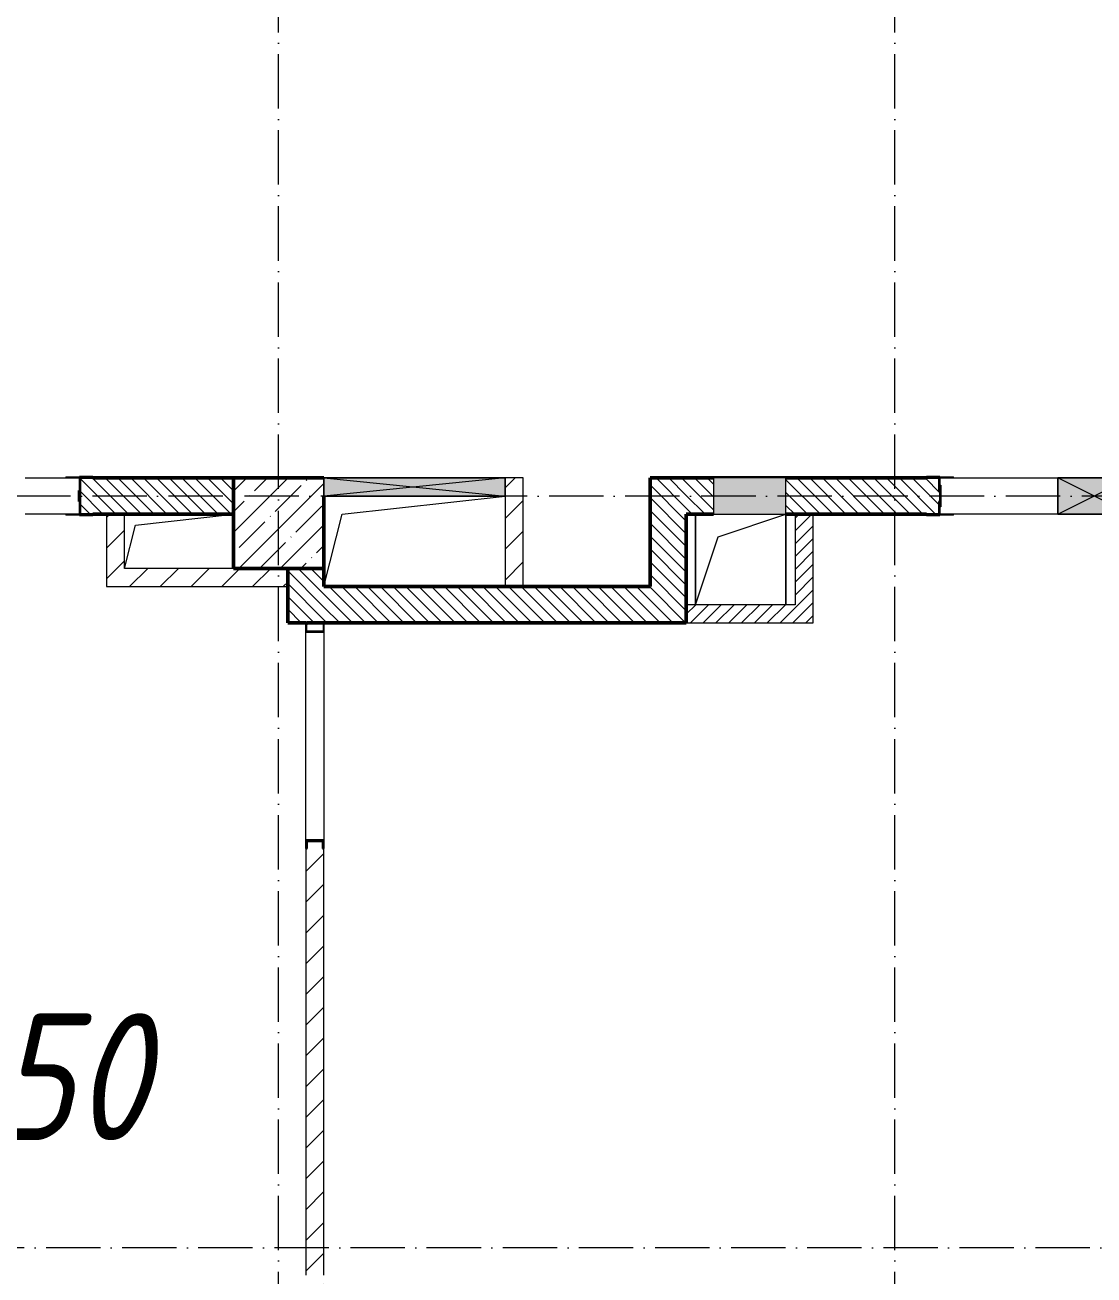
# Model space of a CAD drawing. Header units: millimetres. Extents: x -136833 to 49383, y -8033 to 344618.
# Drawn here: x -112784 to -106884, y 247478 to 254378 of the extents above; entities that cross this region are included whole.
import ezdxf

# ---------------------------------------------------------------- set-up
doc = ezdxf.new("R2010")
doc.units = ezdxf.units.MM
doc.linetypes.add('50_200_ШТРИХ_1Т_ш5_п1_п1_', pattern=[700, 500, -100, 0, -100])
for name, color, linetype, lineweight in [('A-DETL-GENF-OTLN', 7, 'Continuous', 9), ('A-FLOR-____-OTLN', 7, 'Continuous', 9), ('A-GENM-____-MCUT', 7, 'Continuous', 25), ('A-GENM-____-OTLN', 7, 'Continuous', 9), ('A-GENM-____-OTLN-1', 7, 'Continuous', 25), ('A-GLAZ-____-OTLN', 7, 'Continuous', 9), ('A-WALL-____-MCUT-2', 7, 'Continuous', 50), ('A-WALL-____-PATT-1', 7, 'Continuous', 9), ('A-WALL-FNSH-MCUT-1', 7, 'Continuous', 9), ('I-WALL-____-OTLN', 7, 'Continuous', 9), ('S-COLS-____-MCUT', 7, 'Continuous', 50), ('S-COLS-____-OTLN', 7, 'Continuous', 9), ('S-GRID-____-OTLN-1', 7, '50_200_ШТРИХ_1Т_ш5_п1_п1_', 9), ('Марки помещений', 7, 'Continuous', 9)]:
    doc.layers.add(name, color=color, linetype=linetype, lineweight=lineweight)
doc.layers.add('A-GLAZ-____-OTLN-1', color=7, linetype='Continuous', lineweight=9, true_color=0xc0c0c0)
doc.styles.add('ISOCPEUR_I_3', font='isocpeui.ttf', dxfattribs={"width": 0.85, "height": 2.2})
pattern_1 = [(45, (-131434.41, 245796.49), (-84.8528, 84.8528), [])]
pattern_2 = [(135, (-131434.413, 245796.486), (-35.35534, -35.35534), [])]
pattern_3 = [(45, (-131434.413, 245796.486), (-35.35534, 35.35534), [])]

# ---------------------------------------------------------------- blocks, each defined once
blk = doc.blocks.new('BSC_Колонна _Прямоугольная - 500х500-V72-АР1_План отверстий 2 этажа в осях 1-64_А-ГГ')
at = {"layer": 'S-COLS-____-OTLN'}
h = blk.add_hatch(dxfattribs=at)
h.set_pattern_fill('FP_101', color=256, style=0, pattern_type=2)
h.set_pattern_definition([(45, (-20050, -5831.04), (-114.0493, 114.0493), []), (45, (-19935.95, -5831.04), (-114.0493, 114.0493), [201.613, -40.323, 3.353, -36.97])])
h.paths.add_polyline_path([(-250, -250), (250, -250), (250, 250), (-250, 250), (-250, 150)], flags=0)
at = {"layer": 'S-COLS-____-MCUT'}
for p, q in [((250, 250), (-250, 250)), ((-250, 250), (-250, -250)), ((250, -250), (250, 150)), ((-250, -250), (250, -250))]:
    blk.add_line(p, q, dxfattribs=at)
blk = doc.blocks.new('АР_Перемычка - АР_Перемычка-28448550-АР1_План отверстий 2 этажа в осях 1-64_А-ГГ')
at = {"layer": 'A-GENM-____-OTLN'}
blk.add_line((-350, -100), (-342, -100), dxfattribs=at)
blk = doc.blocks.new('154_Фахверк_СКБ_Швеллер - Тип_100_3550_1-28320239-АР1_План отверстий 2 этажа в осях 1-64_А-ГГ')
at = {"layer": 'A-GENM-____-MCUT'}
for p, q in [((175, 50), (125, 50)), ((125, 50), (125, -50)), ((128, 47), (175, 47)), ((128, -47), (128, 47)), ((175, 47), (175, 50)), ((125, -50), (175, -50)), ((175, -47), (128, -47)), ((175, -50), (175, -47))]:
    blk.add_line(p, q, dxfattribs=at)
blk = doc.blocks.new('154_Стойка_СКБ_Швеллер - СМ-2180_100-28318692-АР1_План отверстий 2 этажа в осях 1-64_А-ГГ')
at = {"layer": 'A-GENM-____-MCUT'}
for p, q in [((171, 50), (125, 50)), ((125, 50), (125, -50)), ((129.5, 42.4), (171, 42.4)), ((129.5, -42.4), (129.5, 42.4)), ((171, 42.4), (171, 50)), ((125, -50), (171, -50)), ((171, -42.4), (129.5, -42.4)), ((171, -50), (171, -42.4))]:
    blk.add_line(p, q, dxfattribs=at)
blk = doc.blocks.new('154_Стойка_СКБ_Уголок - СМ-2180_200-28268025-АР1_План отверстий 2 этажа в осях 1-64_А-ГГ')
at = {"layer": 'A-GENM-____-MCUT'}
for p, q in [((125, 156), (125, 81)), ((200, 156), (125, 156)), ((131, 81), (131, 150)), ((131, 150), (200, 150)), ((200, 150), (200, 156)), ((125, 81), (131, 81)), ((131, 19), (125, 19)), ((125, 19), (125, -56)), ((131, -50), (131, 19)), ((125, -56), (200, -56)), ((200, -50), (131, -50)), ((200, -56), (200, -50))]:
    blk.add_line(p, q, dxfattribs=at)
blk = doc.blocks.new('Стойка_Влож_Уголок_Опорный - Уголок-28213941-АР1_План отверстий 2 этажа в осях 1-64_А-ГГ')
at = {"layer": 'A-GENM-____-OTLN'}
for p, q in [((-212, -6), (-212, 0)), ((0, 0), (0, -6)), ((-212, -75), (-212, -6)), ((-212, -6), (-206, -6)), ((-6, -6), (0, -6)), ((0, -6), (0, -75)), ((-212, -75), (-206, -75)), ((-6, -75), (0, -75))]:
    blk.add_line(p, q, dxfattribs=at)
blk = doc.blocks.new('154_Стойка_СКБ_Уголок - СМ-2480_200-28346303-АР1_План отверстий 2 этажа в осях 1-64_А-ГГ')
at = {"layer": 'A-GENM-____-MCUT'}
for p, q in [((125, 156), (125, 81)), ((200, 156), (125, 156)), ((131, 81), (131, 150)), ((131, 150), (200, 150)), ((200, 150), (200, 156)), ((125, 81), (131, 81)), ((131, 19), (125, 19)), ((125, 19), (125, -56)), ((131, -50), (131, 19)), ((125, -56), (200, -56)), ((200, -50), (131, -50)), ((200, -56), (200, -50))]:
    blk.add_line(p, q, dxfattribs=at)
blk = doc.blocks.new('Стойка_Влож_Полоса боковая - Полоса-28213942-АР1_План отверстий 2 этажа в осях 1-64_А-ГГ')
at = {"layer": 'A-GENM-____-OTLN'}
for p, q in [((-5, 60), (0, 60)), ((-5, -60), (-5, 60)), ((0, 31), (0, -31)), ((0, -60), (-5, -60))]:
    blk.add_line(p, q, dxfattribs=at)
blk = doc.blocks.new('AR_Отверстие Ниша - Лючок-32403954-АР1_План отверстий 2 этажа в осях 1-64_А-ГГ')
at = {"layer": 'A-GLAZ-____-OTLN'}
blk.add_hatch(color=256, dxfattribs=at).paths.add_polyline_path([(-200, 100), (-200, -100), (200, -100), (200, 100)], flags=0)
for p, q in [((200, 100), (-200, 100)), ((-200, 100), (-200, -100)), ((200, -100), (200, 100)), ((-200, -100), (200, -100))]:
    blk.add_line(p, q, dxfattribs=at)
blk = doc.blocks.new('Л_Общий_Лючок - Лючок-29677405-АР1_План отверстий 2 этажа в осях 1-64_А-ГГ')
at = {"layer": 'A-GLAZ-____-OTLN-1'}
blk.add_hatch(color=256, dxfattribs=at).paths.add_polyline_path([(400, 0), (424, 0), (424, 6), (-24, 6), (-24, 0), (0, 0)], flags=0)
at = {"layer": 'A-GLAZ-____-OTLN'}
for p, q in [((424, 6), (-24, 6)), ((-24, 6), (-24, 0)), ((424, 6), (424, 0))]:
    blk.add_line(p, q, dxfattribs=at)
blk = doc.blocks.new('AR_Отверстие прямоугольное _в плите_ - AR_Отверстие прямоугольное _в плите_-30459293-АР1_План отверстий 2 этажа в осях 1-64_А-ГГ')
at = {"layer": 'A-GENM-____-OTLN'}
for p, q in [((-250, 250), (-250, -250)), ((-125, 125), (250, 250)), ((250, -250), (250, 250)), ((-250, -250), (-125, 125))]:
    blk.add_line(p, q, dxfattribs=at)
blk = doc.blocks.new('AR_Отверстие прямоугольное _в плите_ - AR_Отверстие прямоугольное _в плите_-30552555-АР1_План отверстий 2 этажа в осях 1-64_А-ГГ')
at = {"layer": 'A-GENM-____-OTLN'}
for p, q in [((-240, 90), (300, 150)), ((-300, -150), (-240, 90))]:
    blk.add_line(p, q, dxfattribs=at)
blk = doc.blocks.new('AR_Отверстие прямоугольное _в плите_ - AR_Отверстие прямоугольное _в плите_-30552705-АР1_План отверстий 2 этажа в осях 1-64_А-ГГ')
at = {"layer": 'A-GENM-____-OTLN'}
for p, q in [((-400, 150), (500, 250)), ((-500, -250), (-400, 150))]:
    blk.add_line(p, q, dxfattribs=at)
blk = doc.blocks.new('AR_Отверстие прямоугольное _в стене__БезПР - AR_Отверстие прямоугольное _в стене__БезПР-36428632-АР1_План отверстий 2 этажа в осях 1-64_А-ГГ')
at = {"layer": 'A-GLAZ-____-OTLN'}
blk.add_hatch(color=256, dxfattribs=at).paths.add_polyline_path([(-200, -100), (200, -100), (200, 100), (-200, 100)], flags=0)
at = {"layer": 'A-DETL-GENF-OTLN'}
for p, q in [((-200, -100), (-200, 100)), ((-200, 100), (200, 100)), ((200, 100), (-200, -100)), ((-200, 100), (200, -100)), ((200, 100), (-200, 100)), ((-200, 100), (-200, -100)), ((200, 100), (200, -100)), ((200, -100), (200, 100)), ((200, -100), (-200, -100)), ((-200, -100), (200, -100))]:
    blk.add_line(p, q, dxfattribs=at)
at = {"layer": 'A-GLAZ-____-OTLN'}
blk.add_line((200, 100), (-200, 100), dxfattribs=at)
blk = doc.blocks.new('AR_Отверстие прямоугольное _в стене__БезПР - AR_Отверстие прямоугольное _в стене__БезПР-36429236-АР1_План отверстий 2 этажа в осях 1-64_А-ГГ')
at = {"layer": 'A-GLAZ-____-OTLN'}
blk.add_hatch(color=256, dxfattribs=at).paths.add_polyline_path([(500, -50), (500, 50), (-500, 50), (-500, -50), (395.9, -50)], flags=0)
at = {"layer": 'A-DETL-GENF-OTLN'}
for p, q in [((-500, -50), (-500, 50)), ((-500, 50), (500, 50)), ((500, 50), (-500, -50)), ((-500, 50), (500, -50)), ((500, 50), (-500, 50)), ((-500, 50), (-500, -50)), ((500, 50), (500, -50)), ((500, -50), (500, 50)), ((500, -50), (-500, -50)), ((-500, -50), (500, -50))]:
    blk.add_line(p, q, dxfattribs=at)
at = {"layer": 'A-GLAZ-____-OTLN'}
blk.add_line((500, 50), (-500, 50), dxfattribs=at)
blk = doc.blocks.new('3эт')
at = {"layer": 'S-GRID-____-OTLN-1', "color": 251, "ltscale": 0.6, "true_color": 0x636466}
for p, q in [((303820.7, -91346.1), (303820.7, -36982.5)), ((307220.7, -91346.1), (307220.7, -36982.5)), ((374089.5, -80882.4), (279101.9, -80882.4)), ((387697.2, -85032.4), (279101.9, -85032.4))]:
    blk.add_line(p, q, dxfattribs=at)

msp = doc.modelspace()

# ---------------------------------------------------------------- hatches: boundary and pattern name
at = {"layer": 'A-WALL-____-PATT-1'}
h = msp.add_hatch(dxfattribs=at)
h.set_pattern_fill('FP_6', color=256, style=0, pattern_type=2)
h.set_pattern_definition(pattern_2)
h.paths.add_polyline_path([(-111634.4, 251677.5), (-111634.4, 251877.5), (-112478.4, 251877.5), (-112478.4, 251808.5), (-112484.4, 251808.5), (-112484.4, 251746.5), (-112478.4, 251746.5), (-112478.4, 251677.5), (-112006, 251677.5)], flags=0)
h.paths.add_polyline_path([(-113640.4, 251677.5), (-113640.4, 251746.5), (-113634.4, 251746.5), (-113634.4, 251808.5), (-113640.4, 251808.5), (-113640.4, 251877.5), (-114134.4, 251877.5), (-114134.4, 251677.5), (-113709.4, 251677.5)], flags=0)
h = msp.add_hatch(dxfattribs=at)
h.set_pattern_fill('FP_4', color=256, style=0, pattern_type=2)
h.set_pattern_definition(pattern_1)
h.paths.add_polyline_path([(-110134.4, 251777.5), (-110034.4, 251777.5), (-110034.4, 251877.5), (-110134.4, 251877.5)], flags=0)
h = msp.add_hatch(dxfattribs=at)
h.set_pattern_fill('FP_6', color=256, style=0, pattern_type=2)
h.set_pattern_definition(pattern_2)
h.paths.add_polyline_path([(-109134.4, 251077.5), (-109134.4, 251877.5), (-109334.4, 251877.5), (-109334.4, 251077.5)], flags=0)
h = msp.add_hatch(dxfattribs=at)
h.set_pattern_fill('FP_6', color=256, style=0, pattern_type=2)
h.set_pattern_definition(pattern_2)
h.paths.add_polyline_path([(-106028.4, 251677.5), (-105634.4, 251677.5), (-105634.4, 251877.5), (-106028.4, 251877.5), (-106028.4, 251808.5), (-106034.4, 251808.5), (-106034.4, 251746.5), (-106028.4, 251746.5), (-106028.4, 251680.5)], flags=0)
h.paths.add_polyline_path([(-107809.4, 251677.5), (-107740.4, 251677.5), (-107740.4, 251746.5), (-107734.4, 251746.5), (-107734.4, 251808.5), (-107740.4, 251808.5), (-107740.4, 251877.5), (-108584.4, 251877.5), (-108584.4, 251677.5), (-108471.1, 251677.5)], flags=0)
h.paths.add_polyline_path([(-109134.4, 251677.5), (-108984.4, 251677.5), (-108984.4, 251877.5), (-109134.4, 251877.5)], flags=0)
h = msp.add_hatch(dxfattribs=at)
h.set_pattern_fill('FP_4', color=256, style=0, pattern_type=2)
h.set_pattern_definition(pattern_1)
h.paths.add_polyline_path([(-110034.4, 251277.5), (-110034.4, 251777.5), (-110134.4, 251777.5), (-110134.4, 251277.5)], flags=0)
h = msp.add_hatch(dxfattribs=at)
h.set_pattern_fill('FP_4', color=256, style=0, pattern_type=2)
h.set_pattern_definition(pattern_1)
h.paths.add_polyline_path([(-112234.4, 251377.5), (-112234.4, 251677.5), (-112334.4, 251677.5), (-112334.4, 251377.5)], flags=0)
h = msp.add_hatch(dxfattribs=at)
h.set_pattern_fill('FP_5', color=256, style=0, pattern_type=2)
h.set_pattern_definition(pattern_3)
h.paths.add_polyline_path([(-108471.1, 251077.5), (-108434.4, 251077.5), (-108434.4, 251677.5), (-108534.4, 251677.5), (-108534.4, 251077.5)], flags=0)
h = msp.add_hatch(dxfattribs=at)
h.set_pattern_fill('FP_4', color=256, style=0, pattern_type=2)
h.set_pattern_definition(pattern_1)
h.paths.add_polyline_path([(-111334.4, 251277.5), (-111334.4, 251377.5), (-112334.4, 251377.5), (-112334.4, 251277.5), (-112006, 251277.5)], flags=0)
h = msp.add_hatch(dxfattribs=at)
h.set_pattern_fill('FP_6', color=256, style=0, pattern_type=2)
h.set_pattern_definition(pattern_2)
h.paths.add_polyline_path([(-111231.4, 251077.5), (-111134.4, 251077.5), (-111134.4, 251377.5), (-111334.4, 251377.5), (-111334.4, 251077.5), (-111234.4, 251077.5)], flags=0)
h = msp.add_hatch(dxfattribs=at)
h.set_pattern_fill('FP_6', color=256, style=0, pattern_type=2)
h.set_pattern_definition(pattern_2)
h.paths.add_polyline_path([(-109334.4, 251077.5), (-109334.4, 251277.5), (-111134.4, 251277.5), (-111134.4, 251077.5), (-110238.5, 251077.5)], flags=0)
h = msp.add_hatch(dxfattribs=at)
h.set_pattern_fill('FP_5', color=256, style=0, pattern_type=2)
h.set_pattern_definition(pattern_3)
h.paths.add_polyline_path([(-108534.4, 251077.5), (-108534.4, 251177.5), (-109134.4, 251177.5), (-109134.4, 251077.5)], flags=0)
h = msp.add_hatch(dxfattribs=at)
h.set_pattern_fill('FP_4', color=256, style=0, pattern_type=2)
h.set_pattern_definition(pattern_1)
h.paths.add_polyline_path([(-111134.4, 244377.5), (-111134.4, 247427.5), (-111137.4, 247427.5), (-111137.4, 247474.5), (-111231.4, 247474.5), (-111231.4, 247427.5), (-111234.4, 247427.5), (-111234.4, 244377.5)], flags=0)
h.paths.add_polyline_path([(-111137.4, 247477.5), (-111134.4, 247477.5), (-111135.2, 249831.5), (-111142, 249831.5), (-111142, 249873), (-111226.8, 249873), (-111226.8, 249831.5), (-111234.4, 249831.5), (-111234.4, 247477.5), (-111142, 247477.5)], flags=0)
h.paths.add_polyline_path([(-111137.4, 251030.5), (-111137.4, 251077.5), (-111231.4, 251077.5), (-111231.4, 251030.5), (-111140.4, 251030.5)], flags=0)

# ---------------------------------------------------------------- linework, layer by layer
at = {"layer": 'A-FLOR-____-OTLN'}
for p, q in [((-109084.4, 251177.5), (-109084.4, 251677.5)), ((-108584.4, 251677.5), (-108584.4, 251177.5))]:
    msp.add_line(p, q, dxfattribs=at)
at = {"layer": 'A-WALL-____-MCUT-2'}
for p, q in [((-111634.4, 251877.5), (-112409.4, 251877.5)), ((-108984.4, 251877.5), (-109334.4, 251877.5)), ((-109334.4, 251877.5), (-109334.4, 251277.5)), ((-107809.4, 251877.5), (-108584.4, 251877.5)), ((-112484.4, 251808.5), (-112484.4, 251746.5)), ((-112409.4, 251677.5), (-111634.4, 251677.5)), ((-109134.4, 251077.5), (-109134.4, 251677.5)), ((-109134.4, 251677.5), (-108984.4, 251677.5)), ((-108584.4, 251677.5), (-107809.4, 251677.5)), ((-111334.4, 251377.5), (-111334.4, 251077.5)), ((-111134.4, 251277.5), (-111134.4, 251377.5)), ((-109334.4, 251277.5), (-111134.4, 251277.5)), ((-111334.4, 251077.5), (-111234.4, 251077.5)), ((-111231.4, 251077.5), (-111137.4, 251077.5)), ((-111134.4, 251077.5), (-109134.4, 251077.5))]:
    msp.add_line(p, q, dxfattribs=at)
at = {"layer": 'A-WALL-FNSH-MCUT-1'}
for p, q in [((-110034.4, 251877.5), (-110134.4, 251877.5)), ((-110034.4, 251277.5), (-110034.4, 251877.5)), ((-110134.4, 251777.5), (-110134.4, 251277.5)), ((-112334.4, 251677.5), (-112334.4, 251277.5)), ((-112234.4, 251377.5), (-112234.4, 251677.5)), ((-108534.4, 251677.5), (-108534.4, 251177.5)), ((-108434.4, 251077.5), (-108434.4, 251677.5)), ((-111634.4, 251377.5), (-112234.4, 251377.5)), ((-112334.4, 251277.5), (-111334.4, 251277.5)), ((-108534.4, 251177.5), (-109134.4, 251177.5)), ((-109134.4, 251077.5), (-108434.4, 251077.5)), ((-111234.4, 249831.5), (-111234.4, 247477.5)), ((-111134.4, 247477.5), (-111134.4, 249831.5))]:
    msp.add_line(p, q, dxfattribs=at)
at = {"layer": 'I-WALL-____-OTLN'}
for p, q in [((-112784.4, 251877.5), (-112484.4, 251877.5)), ((-107734.4, 251877.5), (-107084.4, 251877.5)), ((-112484.4, 251677.5), (-112784.4, 251677.5)), ((-107084.4, 251677.5), (-107734.4, 251677.5)), ((-111234.4, 249877.5), (-111234.4, 251027.5)), ((-111134.4, 251027.5), (-111134.4, 249877.5))]:
    msp.add_line(p, q, dxfattribs=at)

# ---------------------------------------------------------------- block references
msp.add_blockref('3эт', (-415205.1, 332659.9))
at = {"layer": 'A-GENM-____-OTLN'}
for name, p, rotation in [('Стойка_Влож_Уголок_Опорный - Уголок-28213941-АР1_План отверстий 2 этажа в осях 1-64_А-ГГ', (-112484.4, 251671.5), 269.9999999999995), ('Стойка_Влож_Уголок_Опорный - Уголок-28213941-АР1_План отверстий 2 этажа в осях 1-64_А-ГГ', (-107734.4, 251883.5), 89.99999999999955), ('Стойка_Влож_Полоса боковая - Полоса-28213942-АР1_План отверстий 2 этажа в осях 1-64_А-ГГ', (-107734.4, 251777.5), 180)]:
    msp.add_blockref(name, p, dxfattribs=dict(at, rotation=rotation))
for name, p in [('AR_Отверстие прямоугольное _в плите_ - AR_Отверстие прямоугольное _в плите_-30552705-АР1_План отверстий 2 этажа в осях 1-64_А-ГГ', (-110634.4, 251527.5)), ('AR_Отверстие прямоугольное _в плите_ - AR_Отверстие прямоугольное _в плите_-30552555-АР1_План отверстий 2 этажа в осях 1-64_А-ГГ', (-111934.4, 251527.5)), ('AR_Отверстие прямоугольное _в плите_ - AR_Отверстие прямоугольное _в плите_-30459293-АР1_План отверстий 2 этажа в осях 1-64_А-ГГ', (-108834.4, 251427.5)), ('АР_Перемычка - АР_Перемычка-28448550-АР1_План отверстий 2 этажа в осях 1-64_А-ГГ', (-107734.4, 251777.5))]:
    msp.add_blockref(name, p, dxfattribs=at)
at = {"layer": 'A-GENM-____-OTLN-1'}
msp.add_blockref('154_Стойка_СКБ_Уголок - СМ-2180_200-28268025-АР1_План отверстий 2 этажа в осях 1-64_А-ГГ', (-112609.4, 251727.5), dxfattribs=at)
for name, p, rotation in [('154_Стойка_СКБ_Уголок - СМ-2480_200-28346303-АР1_План отверстий 2 этажа в осях 1-64_А-ГГ', (-107609.4, 251827.5), 180), ('154_Фахверк_СКБ_Швеллер - Тип_100_3550_1-28320239-АР1_План отверстий 2 этажа в осях 1-64_А-ГГ', (-111184.4, 250902.5), 89.99999999999991), ('154_Стойка_СКБ_Швеллер - СМ-2180_100-28318692-АР1_План отверстий 2 этажа в осях 1-64_А-ГГ', (-111184.4, 250002.5), 269.9999999999999)]:
    msp.add_blockref(name, p, dxfattribs=dict(at, rotation=rotation))
at = {"layer": 'A-GLAZ-____-OTLN'}
for name, p in [('AR_Отверстие прямоугольное _в стене__БезПР - AR_Отверстие прямоугольное _в стене__БезПР-36429236-АР1_План отверстий 2 этажа в осях 1-64_А-ГГ', (-110634.4, 251827.5)), ('Л_Общий_Лючок - Лючок-29677405-АР1_План отверстий 2 этажа в осях 1-64_А-ГГ', (-108984.4, 251877.5))]:
    msp.add_blockref(name, p, dxfattribs=at)
at = {"layer": 'A-GLAZ-____-OTLN', "rotation": 180}
for name, p in [('AR_Отверстие Ниша - Лючок-32403954-АР1_План отверстий 2 этажа в осях 1-64_А-ГГ', (-108784.4, 251777.5)), ('AR_Отверстие прямоугольное _в стене__БезПР - AR_Отверстие прямоугольное _в стене__БезПР-36428632-АР1_План отверстий 2 этажа в осях 1-64_А-ГГ', (-106884.4, 251777.5))]:
    msp.add_blockref(name, p, dxfattribs=at)
at = {"layer": 'S-COLS-____-OTLN'}
msp.add_blockref('BSC_Колонна _Прямоугольная - 500х500-V72-АР1_План отверстий 2 этажа в осях 1-64_А-ГГ', (-111384.4, 251627.5), dxfattribs=at)

# ---------------------------------------------------------------- texts
at = {"layer": 'Марки помещений', "insert": (-113937.6, 248922.1), "char_height": 700, "width": 785.654, "attachment_point": 1, "style": 'ISOCPEUR_I_3'}
msp.add_mtext('2.050', dxfattribs=at)

doc.saveas('drawing.dxf')
